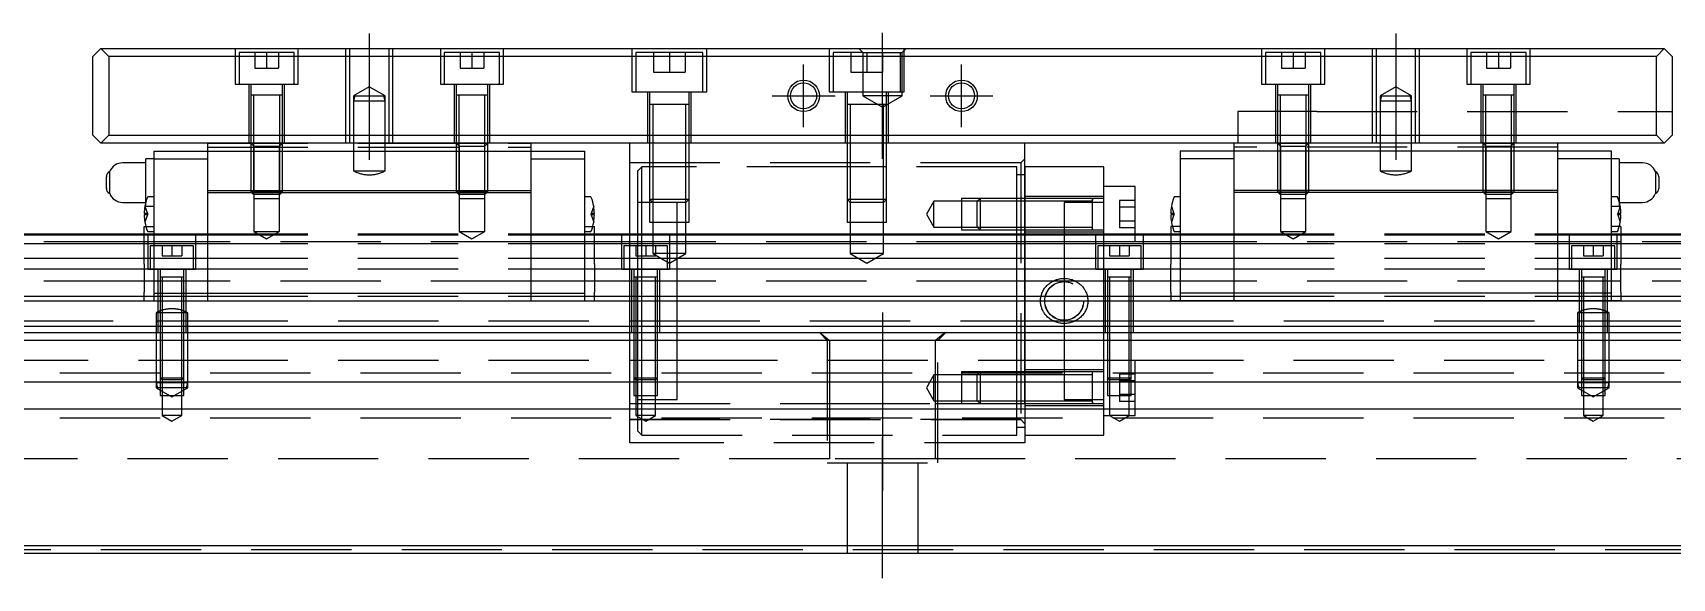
# Model space of a CAD drawing. Extents: x -48 to 827, y -352 to 107.
# Drawn here: x 182.4 to 390, y -314.9 to -245.7 of the extents above; entities that cross this region are included whole.
import ezdxf

# ---------------------------------------------------------------- set-up
doc = ezdxf.new("R2010")
doc.units = 0
doc.linetypes.add('CENTER', pattern=[50.8, 31.75, -6.35, 6.35, -6.35])
doc.linetypes.add('DASHED', pattern=[19.05, 12.7, -6.35])
doc.layers.get('0').update_dxf_attribs({"linetype": 'CONTINUOUS'})
doc.layers.add('CENTER', color=1, linetype='CENTER')

msp = doc.modelspace()

# ---------------------------------------------------------------- linework, layer by layer
at = {"color": 7, "linetype": 'CONTINUOUS'}
for p, q in [((190, -248.72), (191, -247.72)), ((190, -258.72), (190, -248.72)), ((191, -247.72), (389, -247.72)), ((191, -247.72), (192, -248.72)), ((192, -248.72), (192, -258.72)), ((388, -248.72), (192, -248.72)), ((388, -248.72), (389, -247.72)), ((388, -258.72), (388, -248.72)), ((389, -247.72), (390, -248.72)), ((390, -248.72), (390, -258.72)), ((190, -258.72), (191, -259.72)), ((192, -258.72), (191, -259.72)), ((192, -258.72), (388, -258.72)), ((389, -259.72), (388, -258.72)), ((389, -259.72), (390, -258.72)), ((389, -259.72), (191, -259.72)), ((197.7, -260.72), (204.5, -260.72)), ((197.7, -260.72), (197.7, -261.72)), ((204.5, -259.72), (204.5, -260.72)), ((204.5, -260.72), (245.5, -260.72)), ((204.5, -260.72), (204.5, -265.72)), ((245.5, -260.72), (245.5, -259.72)), ((245.5, -260.72), (252.3, -260.72)), ((245.5, -265.72), (245.5, -260.72)), ((252.3, -261.72), (252.3, -260.72)), ((258, -271.22), (258, -259.72)), ((308, -271.22), (308, -259.72)), ((327.7, -260.72), (327.7, -261.72)), ((334.5, -260.72), (327.7, -260.72)), ((334.5, -259.72), (334.5, -260.72)), ((334.5, -260.72), (334.5, -265.72)), ((375.5, -260.72), (334.5, -260.72)), ((375.5, -260.72), (375.5, -259.72)), ((382.3, -260.72), (375.5, -260.72)), ((375.5, -265.72), (375.5, -260.72)), ((382.3, -261.72), (382.3, -260.72)), ((192.12, -266.11), (192.12, -263.33)), ((196.7, -262.22), (193.75, -262.22)), ((197.7, -261.72), (196.7, -261.72)), ((196.7, -267.18), (196.7, -261.72)), ((197.7, -261.72), (204.5, -261.72)), ((197.7, -261.72), (197.7, -278.72)), ((245.5, -261.72), (252.3, -261.72)), ((252.3, -278.72), (252.3, -261.72)), ((318, -262.72), (308, -262.72)), ((318, -271.22), (318, -262.72)), ((327.7, -261.72), (327.7, -278.72)), ((334.5, -261.72), (327.7, -261.72)), ((382.3, -261.72), (375.5, -261.72)), ((383.3, -261.72), (382.3, -261.72)), ((382.3, -278.72), (382.3, -261.72)), ((383.3, -261.72), (383.3, -267.18)), ((386.25, -262.22), (383.3, -262.22)), ((387.88, -263.33), (387.88, -266.11)), ((191.7, -265.47), (191.7, -263.97)), ((204.5, -265.72), (204.5, -265.97)), ((204.5, -265.72), (245.5, -265.72)), ((245.5, -265.97), (245.5, -265.72)), ((322, -265.22), (318, -265.22)), ((322, -271.22), (322, -265.22)), ((334.5, -265.72), (334.5, -265.97)), ((375.5, -265.72), (334.5, -265.72)), ((375.5, -265.97), (375.5, -265.72)), ((388.3, -263.97), (388.3, -265.47)), ((193.75, -267.22), (196.69, -267.22)), ((197.7, -266.52), (196.99, -266.52)), ((204.5, -265.97), (204.5, -278.72)), ((204.5, -265.97), (245.5, -265.97)), ((245.5, -278.72), (245.5, -265.97)), ((253.01, -266.52), (252.3, -266.52)), ((320, -266.99), (320, -267.85)), ((322, -266.99), (320, -266.99)), ((327.7, -266.52), (326.99, -266.52)), ((334.5, -265.97), (334.5, -278.72)), ((375.5, -265.97), (334.5, -265.97)), ((375.5, -278.72), (375.5, -265.97)), ((383.01, -266.52), (382.3, -266.52)), ((383.31, -267.22), (386.25, -267.22)), ((196.5, -268.62), (196.58, -268.62)), ((196.58, -268.82), (196.5, -268.82)), ((196.58, -268.62), (196.58, -268.82)), ((253.42, -268.82), (253.42, -268.62)), ((253.42, -268.62), (253.5, -268.62)), ((253.5, -268.82), (253.42, -268.82)), ((320, -267.85), (320, -269.59)), ((322, -267.85), (320, -267.85)), ((320, -269.59), (320, -270.45)), ((322, -269.59), (320, -269.59)), ((326.5, -268.62), (326.58, -268.62)), ((326.58, -268.82), (326.5, -268.82)), ((326.58, -268.62), (326.58, -268.82)), ((383.42, -268.82), (383.42, -268.62)), ((383.42, -268.62), (383.5, -268.62)), ((383.5, -268.82), (383.42, -268.82)), ((0, -271.22), (196.5, -271.22)), ((0, -271.35), (196.5, -271.35)), ((196.5, -272.69), (196.5, -270.29)), ((196.5, -270.29), (196.71, -270.29)), ((196.99, -270.92), (197.7, -270.92)), ((252.3, -270.92), (253.01, -270.92)), ((253.29, -270.29), (253.5, -270.29)), ((253.5, -272.69), (253.5, -270.29)), ((253.5, -271.22), (326.5, -271.22)), ((253.5, -271.35), (326.5, -271.35)), ((322, -270.45), (320, -270.45)), ((326.5, -270.29), (326.5, -272.69)), ((326.71, -270.29), (326.5, -270.29)), ((326.99, -270.92), (327.7, -270.92)), ((382.3, -270.92), (383.01, -270.92)), ((383.5, -270.29), (383.29, -270.29)), ((383.5, -270.29), (383.5, -272.69)), ((383.5, -271.22), (580, -271.22)), ((383.5, -271.35), (580, -271.35)), ((0, -272.43), (196.5, -272.43)), ((196.5, -274.25), (196.5, -272.69)), ((253.5, -272.43), (326.5, -272.43)), ((253.5, -274.25), (253.5, -272.69)), ((326.5, -272.69), (326.5, -274.25)), ((383.5, -272.43), (580, -272.43)), ((383.5, -272.69), (383.5, -274.25)), ((0, -274.3), (196.5, -274.3)), ((0, -275.65), (196.5, -275.65)), ((196.5, -275.07), (196.5, -274.25)), ((196.5, -275.07), (196.5, -278.59)), ((253.5, -275.07), (253.5, -274.25)), ((253.5, -274.3), (326.5, -274.3)), ((253.5, -275.07), (253.5, -278.59)), ((253.5, -275.65), (326.5, -275.65)), ((326.5, -274.25), (326.5, -275.07)), ((326.5, -278.59), (326.5, -275.07)), ((383.5, -274.25), (383.5, -275.07)), ((383.5, -274.3), (580, -274.3)), ((383.5, -278.59), (383.5, -275.07)), ((383.5, -275.65), (580, -275.65)), ((0, -279.13), (196.5, -279.13)), ((0, -279.72), (196.5, -279.72)), ((196.5, -279.72), (196.5, -278.59)), ((196.5, -279.72), (253.5, -279.72)), ((197.7, -278.72), (197.7, -279.72)), ((197.7, -278.72), (204.5, -278.72)), ((197.7, -279.72), (204.5, -279.72)), ((204.5, -278.72), (204.5, -279.72)), ((204.5, -278.72), (245.5, -278.72)), ((204.5, -279.72), (245.5, -279.72)), ((245.5, -278.72), (252.3, -278.72)), ((245.5, -279.72), (245.5, -278.72)), ((245.5, -279.72), (252.3, -279.72)), ((252.3, -279.72), (252.3, -278.72)), ((253.5, -279.72), (253.5, -278.59)), ((253.5, -279.13), (326.5, -279.13)), ((253.5, -279.72), (580, -279.72)), ((326.5, -278.59), (326.5, -279.72)), ((327.7, -279.72), (326.5, -279.72)), ((327.7, -278.72), (327.7, -279.72)), ((334.5, -278.72), (327.7, -278.72)), ((334.5, -279.72), (327.7, -279.72)), ((334.5, -278.72), (334.5, -279.72)), ((375.5, -278.72), (334.5, -278.72)), ((375.5, -279.72), (334.5, -279.72)), ((382.3, -278.72), (375.5, -278.72)), ((375.5, -279.72), (375.5, -278.72)), ((382.3, -279.72), (375.5, -279.72)), ((382.3, -279.72), (382.3, -278.72)), ((383.5, -279.72), (382.3, -279.72)), ((383.5, -278.59), (383.5, -279.72)), ((383.5, -279.13), (580, -279.13)), ((0, -282.92), (580, -282.92)), ((1, -283.72), (579, -283.72)), ((578, -284.72), (2, -284.72)), ((578, -290.02), (2, -290.02)), ((578, -293.42), (2, -293.42)), ((2, -310.72), (578, -310.72)), ((579, -311.72), (1, -311.72))]:
    msp.add_line(p, q, dxfattribs=at)
at = {"color": 3, "linetype": 'DASHED'}
for p, q in [((208, -247.72), (208, -252.22)), ((208.5, -248.22), (208.5, -252.22)), ((215.5, -248.22), (208.5, -248.22)), ((210.5, -248.22), (210.5, -250.22)), ((212, -248.22), (212, -250.22)), ((213.5, -248.22), (213.5, -250.22)), ((215.5, -252.22), (215.5, -248.22)), ((216, -252.22), (216, -247.72)), ((222, -247.72), (222, -259.72)), ((222.5, -247.72), (222.5, -259.72)), ((227.5, -259.72), (227.5, -247.72)), ((228, -259.72), (228, -247.72)), ((234, -247.72), (234, -252.22)), ((234.5, -248.22), (234.5, -252.22)), ((241.5, -248.22), (234.5, -248.22)), ((236.5, -248.22), (236.5, -250.22)), ((238, -248.22), (238, -250.22)), ((239.5, -248.22), (239.5, -250.22)), ((241.5, -252.22), (241.5, -248.22)), ((242, -252.22), (242, -247.72)), ((258.25, -247.72), (258.25, -253.22)), ((258.75, -248.22), (258.75, -253.22)), ((267.25, -248.22), (258.75, -248.22)), ((261, -248.22), (261, -250.72)), ((263, -248.22), (263, -250.72)), ((265, -248.22), (265, -250.72)), ((267.25, -253.22), (267.25, -248.22)), ((267.75, -253.22), (267.75, -247.72)), ((283.25, -247.72), (283.25, -253.22)), ((283.75, -248.22), (283.75, -253.22)), ((287.5, -248.22), (283.75, -248.22)), ((286, -248.22), (286, -250.72)), ((287, -247.72), (287.5, -248.22)), ((287.5, -248.22), (287.5, -253.72)), ((287.5, -248.22), (292.5, -248.22)), ((288, -248.22), (288, -250.72)), ((290, -248.22), (290, -250.72)), ((292.25, -253.22), (292.25, -248.22)), ((292.5, -248.22), (293, -247.72)), ((292.5, -253.72), (292.5, -248.22)), ((292.75, -253.22), (292.75, -247.72)), ((338, -247.72), (338, -252.22)), ((338.5, -248.22), (338.5, -252.22)), ((345.5, -248.22), (338.5, -248.22)), ((340.5, -248.22), (340.5, -250.22)), ((342, -248.22), (342, -250.22)), ((343.5, -248.22), (343.5, -250.22)), ((345.5, -252.22), (345.5, -248.22)), ((346, -252.22), (346, -247.72)), ((352, -247.72), (352, -259.72)), ((352.5, -247.72), (352.5, -259.72)), ((357.5, -259.72), (357.5, -247.72)), ((358, -259.72), (358, -247.72)), ((364, -247.72), (364, -252.22)), ((364.5, -248.22), (364.5, -252.22)), ((371.5, -248.22), (364.5, -248.22)), ((366.5, -248.22), (366.5, -250.22)), ((368, -248.22), (368, -250.22)), ((369.5, -248.22), (369.5, -250.22)), ((371.5, -252.22), (371.5, -248.22)), ((372, -252.22), (372, -247.72)), ((210.5, -250.22), (212, -250.22)), ((212, -250.22), (213.5, -250.22)), ((236.5, -250.22), (238, -250.22)), ((238, -250.22), (239.5, -250.22)), ((261, -250.72), (263, -250.72)), ((263, -250.72), (265, -250.72)), ((286, -250.72), (288, -250.72)), ((288, -250.72), (290, -250.72)), ((340.5, -250.22), (342, -250.22)), ((342, -250.22), (343.5, -250.22)), ((366.5, -250.22), (368, -250.22)), ((368, -250.22), (369.5, -250.22)), ((208, -252.22), (216, -252.22)), ((209.75, -252.22), (209.75, -259.72)), ((210, -252.22), (210, -253.62)), ((214, -253.62), (214, -252.22)), ((214.25, -259.72), (214.25, -252.22)), ((225, -252.57), (223, -253.72)), ((227, -253.72), (225, -252.57)), ((234, -252.22), (242, -252.22)), ((235.75, -252.22), (235.75, -259.72)), ((236, -252.22), (236, -253.62)), ((240, -253.62), (240, -252.22)), ((240.25, -259.72), (240.25, -252.22)), ((258.25, -253.22), (267.75, -253.22)), ((260.25, -253.22), (260.25, -259.72)), ((260.5, -253.22), (260.5, -254.82)), ((265.5, -254.82), (265.5, -253.22)), ((265.75, -259.72), (265.75, -253.22)), ((283.25, -253.22), (292.75, -253.22)), ((285.25, -253.22), (285.25, -259.72)), ((285.5, -253.22), (285.5, -254.82)), ((290.5, -254.82), (290.5, -253.22)), ((290.75, -259.72), (290.75, -253.22)), ((338, -252.22), (346, -252.22)), ((339.75, -252.22), (339.75, -259.72)), ((340, -252.22), (340, -253.62)), ((344, -253.62), (344, -252.22)), ((344.25, -259.72), (344.25, -252.22)), ((355, -252.57), (353, -253.72)), ((357, -253.72), (355, -252.57)), ((364, -252.22), (372, -252.22)), ((365.75, -252.22), (365.75, -259.72)), ((366, -252.22), (366, -253.62)), ((370, -253.62), (370, -252.22)), ((370.25, -259.72), (370.25, -252.22)), ((214, -253.62), (210, -253.62)), ((214, -253.62), (210, -253.62)), ((214, -253.62), (210, -253.62)), ((214, -253.62), (210, -253.62)), ((214, -253.62), (210, -253.62)), ((210, -253.62), (210, -253.63)), ((210, -253.62), (210, -259.72)), ((210, -253.62), (210, -253.62)), ((210.35, -253.62), (210.35, -259.72)), ((213.65, -259.72), (213.65, -253.62)), ((214, -253.63), (214, -253.62)), ((214, -253.62), (214, -253.62)), ((214, -259.72), (214, -253.62)), ((223, -253.72), (223, -254.35)), ((223.17, -253.72), (223, -254.35)), ((223, -253.72), (227, -253.72)), ((223, -254.35), (223, -259.72)), ((223, -254.35), (227, -254.35)), ((227, -254.35), (226.83, -253.72)), ((227, -254.35), (227, -253.72)), ((227, -259.72), (227, -254.35)), ((240, -253.62), (236, -253.62)), ((240, -253.62), (236, -253.62)), ((240, -253.62), (236, -253.62)), ((240, -253.62), (236, -253.62)), ((236, -253.62), (236, -259.72)), ((236, -253.62), (236, -253.62)), ((236, -253.62), (236, -253.63)), ((236.35, -253.62), (236.35, -259.72)), ((239.65, -259.72), (239.65, -253.62)), ((240, -253.62), (240, -253.62)), ((240, -259.72), (240, -253.62)), ((240, -253.63), (240, -253.62)), ((265.5, -254.82), (260.5, -254.82)), ((265.5, -254.82), (260.5, -254.82)), ((265.5, -254.82), (260.5, -254.82)), ((265.5, -254.82), (260.5, -254.82)), ((265.5, -254.82), (260.5, -254.82)), ((260.5, -254.82), (260.5, -259.72)), ((260.5, -254.82), (260.5, -254.82)), ((260.5, -254.82), (260.5, -254.83)), ((260.9, -254.82), (260.9, -259.72)), ((260.9, -254.82), (260.9, -259.72)), ((265.1, -259.72), (265.1, -254.82)), ((265.1, -259.72), (265.1, -254.82)), ((265.5, -254.82), (265.5, -254.82)), ((265.5, -259.72), (265.5, -254.82)), ((265.5, -254.83), (265.5, -254.82)), ((290.5, -254.82), (285.5, -254.82)), ((290.5, -254.82), (285.5, -254.82)), ((285.5, -254.82), (285.5, -254.83)), ((285.5, -254.82), (285.5, -259.72)), ((285.5, -254.82), (285.5, -254.82)), ((285.9, -254.82), (285.9, -259.72)), ((287.5, -253.72), (290, -255.16)), ((292.5, -253.72), (287.5, -253.72)), ((290, -255.16), (292.5, -253.72)), ((290.1, -259.72), (290.1, -254.82)), ((290.5, -254.83), (290.5, -254.82)), ((290.5, -254.82), (290.5, -254.82)), ((290.5, -259.72), (290.5, -254.82)), ((344, -253.62), (340, -253.62)), ((344, -253.62), (340, -253.62)), ((340, -253.62), (340, -253.63)), ((340, -253.62), (340, -259.72)), ((340, -253.62), (340, -253.62)), ((340.35, -253.62), (340.35, -259.72)), ((343.65, -259.72), (343.65, -253.62)), ((344, -253.63), (344, -253.62)), ((344, -253.62), (344, -253.62)), ((344, -259.72), (344, -253.62)), ((353, -253.72), (353, -254.35)), ((353.17, -253.72), (353, -254.35)), ((353, -253.72), (357, -253.72)), ((353, -254.35), (353, -259.72)), ((353, -254.35), (357, -254.35)), ((357, -254.35), (356.83, -253.72)), ((357, -254.35), (357, -253.72)), ((357, -259.72), (357, -254.35)), ((370, -253.62), (366, -253.62)), ((370, -253.62), (366, -253.62)), ((370, -253.62), (366, -253.62)), ((370, -253.62), (366, -253.62)), ((366, -253.62), (366, -259.72)), ((366, -253.62), (366, -253.62)), ((366, -253.62), (366, -253.63)), ((366.35, -253.62), (366.35, -259.72)), ((366.35, -253.62), (366.35, -259.72)), ((369.65, -259.72), (369.65, -253.62)), ((369.65, -259.72), (369.65, -253.62)), ((370, -253.62), (370, -253.62)), ((370, -259.72), (370, -253.62)), ((370, -253.63), (370, -253.62)), ((335, -255.72), (335, -259.72)), ((345, -255.72), (335, -255.72)), ((345, -255.72), (390, -255.72)), ((204.5, -259.72), (245.5, -259.72)), ((204.5, -260.22), (245.5, -260.22)), ((210, -259.72), (210, -265.87)), ((210, -259.72), (210.38, -260.1)), ((210, -259.72), (214, -259.72)), ((210.35, -259.72), (210.35, -266.22)), ((210.38, -260.1), (210.38, -266.72)), ((210.38, -260.1), (213.62, -260.1)), ((213.62, -260.1), (214, -259.72)), ((213.62, -266.72), (213.62, -260.1)), ((213.65, -266.22), (213.65, -259.72)), ((214, -265.87), (214, -259.72)), ((223, -259.72), (223, -263.22)), ((227, -263.22), (227, -259.72)), ((236, -259.72), (236, -265.87)), ((236, -259.72), (236.38, -260.1)), ((236, -259.72), (240, -259.72)), ((236.35, -259.72), (236.35, -266.22)), ((236.38, -260.1), (236.38, -266.72)), ((236.38, -260.1), (239.62, -260.1)), ((239.62, -260.1), (240, -259.72)), ((239.62, -266.72), (239.62, -260.1)), ((239.65, -266.22), (239.65, -259.72)), ((240, -265.87), (240, -259.72)), ((260.5, -259.72), (260.5, -266.82)), ((260.5, -259.72), (260.5, -266.82)), ((260.9, -259.72), (260.9, -267.22)), ((260.9, -259.72), (260.9, -267.22)), ((265.1, -267.22), (265.1, -259.72)), ((265.1, -267.22), (265.1, -259.72)), ((265.5, -266.82), (265.5, -259.72)), ((265.5, -266.82), (265.5, -259.72)), ((285.5, -259.72), (285.5, -266.82)), ((285.5, -259.72), (285.5, -266.82)), ((285.9, -259.72), (285.9, -267.22)), ((290.1, -267.22), (290.1, -259.72)), ((290.5, -266.82), (290.5, -259.72)), ((290.5, -266.82), (290.5, -259.72)), ((375.5, -259.72), (334.5, -259.72)), ((375.5, -260.22), (334.5, -260.22)), ((340, -259.72), (340, -265.87)), ((340, -259.72), (340.38, -260.1)), ((340, -259.72), (344, -259.72)), ((340.35, -259.72), (340.35, -266.22)), ((340.38, -260.1), (340.38, -266.72)), ((340.38, -260.1), (343.62, -260.1)), ((343.62, -260.1), (344, -259.72)), ((343.62, -266.72), (343.62, -260.1)), ((343.65, -266.22), (343.65, -259.72)), ((344, -265.87), (344, -259.72)), ((353, -259.72), (353, -263.22)), ((357, -263.22), (357, -259.72)), ((366, -259.72), (366, -265.87)), ((366, -259.72), (366.38, -260.1)), ((366, -259.72), (370, -259.72)), ((366.35, -259.72), (366.35, -266.22)), ((366.35, -259.72), (366.35, -266.22)), ((366.38, -260.1), (366.38, -266.72)), ((366.38, -260.1), (369.62, -260.1)), ((369.62, -260.1), (370, -259.72)), ((369.62, -266.72), (369.62, -260.1)), ((369.65, -266.22), (369.65, -259.72)), ((369.65, -266.22), (369.65, -259.72)), ((370, -265.87), (370, -259.72)), ((223, -263.22), (227, -263.22)), ((307.5, -262.22), (258, -262.22)), ((259.5, -262.72), (259, -263.22)), ((259, -271.22), (259, -263.22)), ((260.5, -262.72), (259.5, -262.72)), ((259.5, -271.22), (259.5, -262.72)), ((260.9, -262.72), (260.5, -262.72)), ((265.1, -262.72), (260.9, -262.72)), ((265.5, -262.72), (265.1, -262.72)), ((285.5, -262.72), (265.5, -262.72)), ((285.9, -262.72), (285.5, -262.72)), ((290.1, -262.72), (285.9, -262.72)), ((290.5, -262.72), (290.1, -262.72)), ((307, -262.72), (290.5, -262.72)), ((307, -265.97), (307, -262.72)), ((308, -261.72), (307.5, -262.22)), ((307.5, -262.22), (307.5, -294.73)), ((308, -262.72), (308, -271.22)), ((353, -263.22), (357, -263.22)), ((224.94, -263.72), (225.06, -263.72)), ((308, -263.72), (307, -263.72)), ((354.94, -263.72), (355.06, -263.72)), ((196.58, -267.72), (196.9, -268.62)), ((196.69, -267.22), (196.7, -267.22)), ((196.7, -267.72), (196.7, -267.18)), ((196.7, -267.72), (197.7, -267.72)), ((210, -265.87), (210.35, -266.22)), ((210, -265.87), (214, -265.87)), ((213.65, -266.22), (210.35, -266.22)), ((210.38, -266.72), (210.38, -270.92)), ((210.38, -266.72), (213.62, -266.72)), ((213.62, -270.92), (213.62, -266.72)), ((213.65, -266.22), (214, -265.87)), ((236, -265.87), (236.35, -266.22)), ((236, -265.87), (240, -265.87)), ((239.65, -266.22), (236.35, -266.22)), ((236.38, -266.72), (236.38, -270.92)), ((236.38, -266.72), (239.62, -266.72)), ((239.62, -270.92), (239.62, -266.72)), ((239.65, -266.22), (240, -265.87)), ((253.42, -267.72), (253.1, -268.62)), ((260.9, -267.22), (259, -267.22)), ((260.5, -266.82), (260.5, -269.72)), ((260.5, -266.82), (260.9, -267.22)), ((260.5, -266.82), (265.5, -266.82)), ((260.9, -267.22), (260.9, -269.72)), ((265.1, -267.22), (260.9, -267.22)), ((264, -279.72), (264, -267.22)), ((265.1, -267.22), (265.5, -266.82)), ((265.1, -269.72), (265.1, -267.22)), ((265.5, -269.72), (265.5, -266.82)), ((285.5, -266.82), (285.5, -269.72)), ((285.5, -266.82), (285.9, -267.22)), ((285.5, -266.82), (290.5, -266.82)), ((285.9, -267.22), (285.9, -269.72)), ((290.1, -267.22), (285.9, -267.22)), ((290.1, -267.22), (290.5, -266.82)), ((290.1, -269.72), (290.1, -267.22)), ((290.5, -269.72), (290.5, -266.82)), ((296.5, -267.07), (295.55, -268.72)), ((296.5, -270.37), (296.5, -267.07)), ((300, -267.07), (296.5, -267.07)), ((300, -266.72), (300, -270.72)), ((302.35, -266.72), (300, -266.72)), ((302, -267.07), (300, -267.07)), ((302.35, -266.72), (302, -267.07)), ((302, -270.37), (302, -267.07)), ((308, -267.07), (302, -267.07)), ((302.35, -266.72), (302.35, -270.72)), ((308, -266.72), (302.35, -266.72)), ((308, -266.72), (302.35, -266.72)), ((307, -266.37), (307, -265.97)), ((307, -270.57), (307, -266.37)), ((318, -266.47), (308, -266.47)), ((316.6, -266.72), (308, -266.72)), ((316.6, -267.07), (308, -267.07)), ((318, -267.22), (313, -267.22)), ((313, -267.22), (313, -277.26)), ((316.6, -266.72), (316.59, -266.72)), ((316.6, -268.58), (316.6, -266.72)), ((316.6, -268.72), (316.6, -266.72)), ((316.6, -270.72), (316.6, -266.72)), ((316.6, -266.72), (316.6, -266.94)), ((316.6, -266.94), (316.6, -266.72)), ((318, -266.72), (316.6, -266.72)), ((316.6, -266.72), (316.6, -266.72)), ((316.6, -268.52), (316.6, -266.94)), ((326.58, -267.72), (326.9, -268.62)), ((340, -265.87), (340.35, -266.22)), ((340, -265.87), (344, -265.87)), ((343.65, -266.22), (340.35, -266.22)), ((340.38, -266.72), (340.38, -270.92)), ((340.38, -266.72), (343.62, -266.72)), ((343.62, -270.92), (343.62, -266.72)), ((343.65, -266.22), (344, -265.87)), ((366, -265.87), (366.35, -266.22)), ((366, -265.87), (370, -265.87)), ((369.65, -266.22), (366.35, -266.22)), ((366.38, -266.72), (366.38, -270.92)), ((366.38, -266.72), (369.62, -266.72)), ((369.62, -270.92), (369.62, -266.72)), ((369.65, -266.22), (370, -265.87)), ((382.3, -267.72), (383.3, -267.72)), ((383.42, -267.72), (383.1, -268.62)), ((383.3, -267.18), (383.3, -267.72)), ((383.3, -267.22), (383.31, -267.22)), ((196.9, -268.62), (196.58, -268.62)), ((196.9, -268.82), (196.58, -269.72)), ((196.9, -268.82), (196.58, -268.82)), ((196.9, -268.62), (196.94, -268.72)), ((196.9, -268.82), (196.94, -268.72)), ((253.1, -268.62), (253.06, -268.72)), ((253.1, -268.82), (253.06, -268.72)), ((253.42, -268.62), (253.1, -268.62)), ((253.1, -268.82), (253.42, -269.72)), ((253.42, -268.82), (253.1, -268.82)), ((260.5, -269.72), (265.5, -269.72)), ((260.9, -269.72), (260.9, -273.72)), ((265.1, -273.72), (265.1, -269.72)), ((285.5, -269.72), (290.5, -269.72)), ((285.9, -269.72), (285.9, -273.72)), ((290.1, -273.72), (290.1, -269.72)), ((295.55, -268.72), (296.5, -270.37)), ((326.9, -268.62), (326.58, -268.62)), ((326.9, -268.82), (326.58, -269.72)), ((326.9, -268.82), (326.58, -268.82)), ((326.9, -268.62), (326.94, -268.72)), ((326.9, -268.82), (326.94, -268.72)), ((383.1, -268.62), (383.06, -268.72)), ((383.1, -268.82), (383.06, -268.72)), ((383.42, -268.62), (383.1, -268.62)), ((383.1, -268.82), (383.42, -269.72)), ((383.42, -268.82), (383.1, -268.82)), ((196.5, -271.22), (197.7, -271.22)), ((196.5, -271.35), (197.7, -271.35)), ((196.71, -270.29), (197.7, -270.29)), ((197, -275.72), (197, -271.22)), ((197.7, -271.22), (204.5, -271.22)), ((197.7, -271.35), (204.5, -271.35)), ((203, -271.22), (203, -275.72)), ((204.5, -271.22), (245.5, -271.22)), ((204.5, -271.35), (245.5, -271.35)), ((210.38, -270.92), (212, -271.86)), ((210.38, -270.92), (213.62, -270.92)), ((212, -271.86), (213.62, -270.92)), ((236.38, -270.92), (238, -271.86)), ((236.38, -270.92), (239.62, -270.92)), ((238, -271.86), (239.62, -270.92)), ((245.5, -271.22), (252.3, -271.22)), ((245.5, -271.35), (252.3, -271.35)), ((252.3, -270.29), (253.29, -270.29)), ((252.3, -271.22), (253.5, -271.22)), ((252.3, -271.35), (253.5, -271.35)), ((257, -275.72), (257, -271.22)), ((258, -272.72), (258, -271.22)), ((259, -272.72), (259, -271.22)), ((259.5, -272.72), (259.5, -271.22)), ((263, -271.22), (263, -275.72)), ((296.5, -270.37), (300, -270.37)), ((300, -270.37), (302, -270.37)), ((300, -270.72), (302.35, -270.72)), ((302, -270.37), (308, -270.37)), ((302, -270.37), (302.35, -270.72)), ((302.35, -270.72), (308, -270.72)), ((302.35, -270.72), (308, -270.72)), ((307, -270.97), (307, -270.57)), ((307, -271.22), (307, -270.97)), ((307, -283.72), (307, -271.22)), ((308, -270.37), (316.6, -270.37)), ((308, -270.72), (316.6, -270.72)), ((308, -270.97), (318, -270.97)), ((308, -274.4), (308, -271.22)), ((308, -271.22), (308, -274.4)), ((316.6, -270.72), (318, -270.72)), ((317, -275.72), (317, -271.22)), ((318, -272.72), (318, -271.22)), ((322, -272.22), (322, -271.22)), ((323, -271.22), (323, -275.72)), ((326.5, -271.22), (327.7, -271.22)), ((326.5, -271.35), (327.7, -271.35)), ((327.7, -270.29), (326.71, -270.29)), ((327.7, -271.22), (334.5, -271.22)), ((327.7, -271.35), (334.5, -271.35)), ((334.5, -271.22), (375.5, -271.22)), ((334.5, -271.35), (375.5, -271.35)), ((340.38, -270.92), (342, -271.86)), ((340.38, -270.92), (343.62, -270.92)), ((342, -271.86), (343.62, -270.92)), ((366.38, -270.92), (368, -271.86)), ((366.38, -270.92), (369.62, -270.92)), ((368, -271.86), (369.62, -270.92)), ((375.5, -271.22), (382.3, -271.22)), ((375.5, -271.35), (382.3, -271.35)), ((377, -275.72), (377, -271.22)), ((383.29, -270.29), (382.3, -270.29)), ((382.3, -271.22), (383.5, -271.22)), ((382.3, -271.35), (383.5, -271.35)), ((383, -271.22), (383, -275.72)), ((196.5, -272.22), (143, -272.22)), ((197, -272.22), (196.5, -272.22)), ((196.5, -272.43), (197.7, -272.43)), ((197.7, -272.22), (197, -272.22)), ((197.25, -272.72), (197.25, -275.72)), ((197.7, -272.72), (197.25, -272.72)), ((203, -272.22), (197.7, -272.22)), ((197.7, -272.43), (204.5, -272.43)), ((202.75, -272.72), (197.7, -272.72)), ((198.75, -272.72), (198.75, -274.02)), ((198.75, -274.02), (200, -274.02)), ((200, -272.72), (200, -274.02)), ((200, -274.02), (201.25, -274.02)), ((201.25, -272.72), (201.25, -274.02)), ((202.75, -275.72), (202.75, -272.72)), ((204.5, -272.22), (203, -272.22)), ((245.5, -272.22), (204.5, -272.22)), ((204.5, -272.43), (245.5, -272.43)), ((252.3, -272.22), (245.5, -272.22)), ((245.5, -272.43), (252.3, -272.43)), ((253.5, -272.22), (252.3, -272.22)), ((252.3, -272.43), (253.5, -272.43)), ((257, -272.22), (253.5, -272.22)), ((258, -272.22), (257, -272.22)), ((257.25, -272.72), (257.25, -275.72)), ((262.75, -272.72), (257.25, -272.72)), ((259, -272.22), (258, -272.22)), ((258, -275.72), (258, -272.72)), ((258.75, -272.72), (258.75, -274.02)), ((258.75, -274.02), (260, -274.02)), ((264, -272.22), (259, -272.22)), ((259, -275.72), (259, -272.72)), ((259.5, -275.72), (259.5, -272.72)), ((260, -272.72), (260, -274.02)), ((260, -274.02), (261.25, -274.02)), ((260.9, -273.72), (263, -274.93)), ((265.1, -273.72), (260.9, -273.72)), ((261.25, -272.72), (261.25, -274.02)), ((262.75, -275.72), (262.75, -272.72)), ((263, -274.93), (265.1, -273.72)), ((307, -272.22), (264, -272.22)), ((285.9, -273.72), (288, -274.93)), ((290.1, -273.72), (285.9, -273.72)), ((288, -274.93), (290.1, -273.72)), ((308, -272.22), (307, -272.22)), ((313, -272.22), (308, -272.22)), ((317, -272.22), (313, -272.22)), ((318, -272.22), (317, -272.22)), ((317.25, -272.72), (317.25, -275.72)), ((322.75, -272.72), (317.25, -272.72)), ((323, -272.22), (318, -272.22)), ((318, -275.72), (318, -272.72)), ((318.75, -272.72), (318.75, -274.02)), ((318.75, -274.02), (320, -274.02)), ((320, -272.72), (320, -274.02)), ((320, -274.02), (321.25, -274.02)), ((321.25, -272.72), (321.25, -274.02)), ((322.75, -275.72), (322.75, -272.72)), ((326.5, -272.22), (323, -272.22)), ((327.7, -272.22), (326.5, -272.22)), ((326.5, -272.43), (327.7, -272.43)), ((334.5, -272.22), (327.7, -272.22)), ((327.7, -272.43), (334.5, -272.43)), ((375.5, -272.22), (334.5, -272.22)), ((334.5, -272.43), (375.5, -272.43)), ((377, -272.22), (375.5, -272.22)), ((375.5, -272.43), (382.3, -272.43)), ((382.3, -272.22), (377, -272.22)), ((377.25, -272.72), (377.25, -275.72)), ((382.3, -272.72), (377.25, -272.72)), ((378.75, -272.72), (378.75, -274.02)), ((378.75, -274.02), (380, -274.02)), ((380, -272.72), (380, -274.02)), ((380, -274.02), (381.25, -274.02)), ((381.25, -272.72), (381.25, -274.02)), ((383, -272.22), (382.3, -272.22)), ((382.3, -272.43), (383.5, -272.43)), ((382.75, -272.72), (382.3, -272.72)), ((382.75, -275.72), (382.75, -272.72)), ((383.5, -272.22), (383, -272.22)), ((437, -272.22), (383.5, -272.22)), ((196.5, -274.3), (197.7, -274.3)), ((196.5, -275.65), (197.7, -275.65)), ((203, -275.72), (197, -275.72)), ((197.7, -274.3), (204.5, -274.3)), ((197.7, -275.65), (204.5, -275.65)), ((198.25, -279.72), (198.25, -275.72)), ((198.5, -275.72), (198.5, -276.72)), ((201.5, -276.72), (201.5, -275.72)), ((201.75, -275.72), (201.75, -279.72)), ((204.5, -274.3), (245.5, -274.3)), ((204.5, -275.65), (245.5, -275.65)), ((245.5, -274.3), (252.3, -274.3)), ((245.5, -275.65), (252.3, -275.65)), ((252.3, -274.3), (253.5, -274.3)), ((252.3, -275.65), (253.5, -275.65)), ((263, -275.72), (257, -275.72)), ((258, -283.72), (258, -275.72)), ((258.25, -283.72), (258.25, -275.72)), ((258.5, -275.72), (258.5, -276.72)), ((259, -276.72), (259, -275.72)), ((259.5, -276.72), (259.5, -275.72)), ((261.5, -276.72), (261.5, -275.72)), ((261.75, -275.72), (261.75, -283.72)), ((308, -283.72), (308, -274.4)), ((308, -274.4), (308, -283.72)), ((323, -275.72), (317, -275.72)), ((318, -283.72), (318, -275.72)), ((318.25, -283.72), (318.25, -275.72)), ((318.5, -275.72), (318.5, -276.72)), ((321.5, -276.72), (321.5, -275.72)), ((321.75, -275.72), (321.75, -283.72)), ((326.5, -274.3), (327.7, -274.3)), ((326.5, -275.65), (327.7, -275.65)), ((327.7, -274.3), (334.5, -274.3)), ((327.7, -275.65), (334.5, -275.65)), ((334.5, -274.3), (375.5, -274.3)), ((334.5, -275.65), (375.5, -275.65)), ((375.5, -274.3), (382.3, -274.3)), ((375.5, -275.65), (382.3, -275.65)), ((383, -275.72), (377, -275.72)), ((378.25, -279.72), (378.25, -275.72)), ((378.5, -275.72), (378.5, -276.72)), ((381.5, -276.72), (381.5, -275.72)), ((381.75, -275.72), (381.75, -279.72)), ((382.3, -274.3), (383.5, -274.3)), ((382.3, -275.65), (383.5, -275.65)), ((196.5, -277.22), (141.75, -277.22)), ((197.7, -277.22), (196.5, -277.22)), ((198.25, -277.22), (197.7, -277.22)), ((198.5, -277.22), (198.25, -277.22)), ((198.5, -276.71), (198.5, -276.72)), ((200, -276.72), (198.5, -276.72)), ((201.5, -276.72), (198.5, -276.72)), ((198.5, -276.72), (198.5, -279.72)), ((198.5, -276.72), (198.5, -276.72)), ((201.5, -276.72), (198.5, -276.72)), ((198.75, -277.22), (198.5, -277.22)), ((198.75, -276.72), (198.75, -279.72)), ((201.25, -277.22), (198.75, -277.22)), ((201.5, -276.72), (200, -276.72)), ((201.25, -279.72), (201.25, -276.72)), ((201.5, -277.22), (201.25, -277.22)), ((201.5, -276.72), (201.5, -276.71)), ((201.5, -279.72), (201.5, -276.72)), ((201.5, -276.72), (201.5, -276.72)), ((201.75, -277.22), (201.5, -277.22)), ((204.5, -277.22), (201.75, -277.22)), ((245.5, -277.22), (204.5, -277.22)), ((252.3, -277.22), (245.5, -277.22)), ((253.5, -277.22), (252.3, -277.22)), ((258, -277.22), (253.5, -277.22)), ((258.25, -277.22), (258, -277.22)), ((258.5, -277.22), (258.25, -277.22)), ((258.5, -276.71), (258.5, -276.72)), ((261.5, -276.72), (258.5, -276.72)), ((258.5, -276.72), (258.5, -276.72)), ((258.5, -276.72), (258.5, -283.72)), ((260, -276.72), (258.5, -276.72)), ((258.75, -277.22), (258.5, -277.22)), ((258.75, -276.72), (258.75, -283.72)), ((259, -277.22), (258.75, -277.22)), ((259, -279.72), (259, -276.72)), ((261.25, -277.22), (259, -277.22)), ((259.5, -279.72), (259.5, -276.72)), ((261.5, -276.72), (260, -276.72)), ((261.25, -283.72), (261.25, -276.72)), ((261.5, -277.22), (261.25, -277.22)), ((261.5, -276.72), (261.5, -276.71)), ((261.5, -276.72), (261.5, -276.72)), ((261.5, -283.72), (261.5, -276.72)), ((261.75, -277.22), (261.5, -277.22)), ((307, -277.22), (261.75, -277.22)), ((308, -277.22), (307, -277.22)), ((318, -277.22), (308, -277.22)), ((310.44, -278.23), (310.52, -278.11)), ((310.52, -278.11), (310.61, -278)), ((310.61, -278), (310.7, -277.89)), ((310.7, -277.89), (310.8, -277.78)), ((310.8, -277.78), (310.9, -277.68)), ((310.9, -277.68), (311.01, -277.58)), ((311.01, -277.58), (311.12, -277.49)), ((311.12, -277.49), (311.24, -277.41)), ((311.24, -277.41), (311.36, -277.33)), ((311.36, -277.33), (311.48, -277.26)), ((311.48, -277.26), (311.61, -277.19)), ((311.61, -277.19), (311.74, -277.13)), ((311.74, -277.13), (311.87, -277.07)), ((311.87, -277.07), (312.01, -277.02)), ((312.01, -277.02), (312.15, -276.98)), ((312.15, -276.98), (312.29, -276.95)), ((312.29, -276.95), (312.43, -276.92)), ((312.43, -276.92), (312.57, -276.89)), ((312.57, -276.89), (312.71, -276.88)), ((312.71, -276.88), (312.85, -276.87)), ((312.85, -276.87), (313, -276.86)), ((313, -276.86), (313.15, -276.87)), ((313, -277.26), (313, -282.17)), ((313.15, -276.87), (313.29, -276.88)), ((313.29, -276.88), (313.43, -276.89)), ((313.43, -276.89), (313.57, -276.92)), ((313.57, -276.92), (313.71, -276.95)), ((313.71, -276.95), (313.85, -276.98)), ((313.85, -276.98), (313.99, -277.02)), ((313.99, -277.02), (314.13, -277.07)), ((314.13, -277.07), (314.26, -277.13)), ((314.26, -277.13), (314.39, -277.19)), ((314.39, -277.19), (314.52, -277.26)), ((314.52, -277.26), (314.64, -277.33)), ((314.64, -277.33), (314.76, -277.41)), ((314.76, -277.41), (314.88, -277.49)), ((314.88, -277.49), (314.99, -277.58)), ((314.99, -277.58), (315.1, -277.68)), ((315.1, -277.68), (315.2, -277.78)), ((315.2, -277.78), (315.3, -277.89)), ((315.3, -277.89), (315.39, -278)), ((315.39, -278), (315.48, -278.11)), ((315.48, -278.11), (315.54, -278.21)), ((318.25, -277.22), (318, -277.22)), ((318.5, -277.22), (318.25, -277.22)), ((318.5, -276.71), (318.5, -276.72)), ((320, -276.72), (318.5, -276.72)), ((318.5, -276.72), (318.5, -276.72)), ((318.5, -276.72), (318.5, -283.72)), ((321.5, -276.72), (318.5, -276.72)), ((318.75, -277.22), (318.5, -277.22)), ((318.75, -276.72), (318.75, -283.72)), ((321.25, -277.22), (318.75, -277.22)), ((321.5, -276.72), (320, -276.72)), ((321.25, -283.72), (321.25, -276.72)), ((321.5, -277.22), (321.25, -277.22)), ((321.5, -276.72), (321.5, -276.71)), ((321.5, -276.72), (321.5, -276.72)), ((321.5, -283.72), (321.5, -276.72)), ((321.75, -277.22), (321.5, -277.22)), ((326.5, -277.22), (321.75, -277.22)), ((327.7, -277.22), (326.5, -277.22)), ((334.5, -277.22), (327.7, -277.22)), ((375.5, -277.22), (334.5, -277.22)), ((378.25, -277.22), (375.5, -277.22)), ((378.5, -277.22), (378.25, -277.22)), ((378.5, -276.71), (378.5, -276.72)), ((378.5, -276.72), (378.5, -276.72)), ((378.5, -276.72), (378.5, -279.72)), ((380, -276.72), (378.5, -276.72)), ((378.75, -277.22), (378.5, -277.22)), ((378.75, -276.72), (378.75, -279.72)), ((381.25, -277.22), (378.75, -277.22)), ((381.5, -276.72), (380, -276.72)), ((381.25, -279.72), (381.25, -276.72)), ((381.5, -277.22), (381.25, -277.22)), ((381.5, -276.72), (381.5, -276.71)), ((381.5, -276.72), (381.5, -276.72)), ((381.5, -279.72), (381.5, -276.72)), ((381.75, -277.22), (381.5, -277.22)), ((382.3, -277.22), (381.75, -277.22)), ((383.5, -277.22), (382.3, -277.22)), ((438.25, -277.22), (383.5, -277.22)), ((0, -279.72), (196.5, -279.72)), ((196.5, -279.13), (197.7, -279.13)), ((196.5, -279.72), (197.7, -279.72)), ((197.7, -279.13), (204.5, -279.13)), ((198.25, -283.72), (198.25, -279.72)), ((198.5, -279.72), (198.5, -283.72)), ((198.75, -279.72), (198.75, -283.72)), ((201.25, -283.72), (201.25, -279.72)), ((201.5, -283.72), (201.5, -279.72)), ((201.75, -279.72), (201.75, -283.72)), ((204.5, -279.13), (245.5, -279.13)), ((245.5, -279.13), (252.3, -279.13)), ((252.3, -279.13), (253.5, -279.13)), ((252.3, -279.72), (253.5, -279.72)), ((253.5, -279.72), (326.5, -279.72)), ((259, -283.72), (259, -279.72)), ((259.5, -283.72), (259.5, -279.72)), ((264, -292.22), (264, -279.72)), ((310, -279.61), (310.01, -279.5)), ((310, -279.72), (310, -279.61)), ((310, -279.86), (310, -279.72)), ((310.01, -280), (310, -279.86)), ((310.01, -279.5), (310.02, -279.39)), ((310.03, -280.13), (310.01, -280)), ((310.02, -279.39), (310.04, -279.28)), ((310.06, -280.27), (310.03, -280.13)), ((310.04, -279.28), (310.06, -279.17)), ((310.06, -279.17), (310.08, -279.05)), ((310.08, -280.39), (310.06, -280.27)), ((310.08, -279.05), (310.11, -278.94)), ((310.11, -278.94), (310.15, -278.83)), ((310.15, -278.83), (310.19, -278.72)), ((310.19, -278.72), (310.24, -278.61)), ((310.24, -278.61), (310.3, -278.48)), ((310.3, -278.48), (310.37, -278.35)), ((310.37, -278.35), (310.44, -278.23)), ((315.54, -278.21), (315.6, -278.3)), ((315.6, -278.3), (315.66, -278.4)), ((315.66, -278.4), (315.71, -278.5)), ((315.71, -278.5), (315.76, -278.61)), ((315.76, -278.61), (315.81, -278.72)), ((315.81, -278.72), (315.85, -278.83)), ((315.85, -278.83), (315.89, -278.94)), ((315.89, -278.94), (315.92, -279.05)), ((315.92, -279.05), (315.94, -279.17)), ((315.94, -280.27), (315.92, -280.39)), ((315.94, -279.17), (315.97, -279.31)), ((315.96, -280.16), (315.94, -280.27)), ((315.98, -280.05), (315.96, -280.16)), ((315.97, -279.31), (315.99, -279.44)), ((315.99, -279.94), (315.98, -280.05)), ((315.99, -279.44), (316, -279.58)), ((316, -279.83), (315.99, -279.94)), ((316, -279.58), (316, -279.72)), ((316, -279.72), (316, -279.83)), ((326.5, -279.13), (327.7, -279.13)), ((327.7, -279.13), (334.5, -279.13)), ((334.5, -279.13), (375.5, -279.13)), ((375.5, -279.13), (382.3, -279.13)), ((378.25, -283.72), (378.25, -279.72)), ((378.5, -279.72), (378.5, -283.72)), ((378.75, -279.72), (378.75, -283.72)), ((381.25, -283.72), (381.25, -279.72)), ((381.5, -283.72), (381.5, -279.72)), ((381.75, -279.72), (381.75, -283.72)), ((382.3, -279.13), (383.5, -279.13)), ((383.5, -279.72), (580, -279.72)), ((141.75, -282.22), (198, -282.22)), ((198, -281.22), (198, -283.72)), ((198.25, -281.22), (198, -281.22)), ((198, -282.22), (198.25, -282.22)), ((198.5, -281.22), (198.25, -281.22)), ((198.25, -282.22), (198.5, -282.22)), ((198.75, -281.22), (198.5, -281.22)), ((198.5, -282.22), (198.75, -282.22)), ((201.25, -281.22), (198.75, -281.22)), ((198.75, -282.22), (201.25, -282.22)), ((200.06, -280.72), (199.94, -280.72)), ((201.5, -281.22), (201.25, -281.22)), ((201.25, -282.22), (201.5, -282.22)), ((201.75, -281.22), (201.5, -281.22)), ((201.5, -282.22), (201.75, -282.22)), ((202, -281.22), (201.75, -281.22)), ((201.75, -282.22), (202, -282.22)), ((202, -283.72), (202, -281.22)), ((202, -282.22), (258, -282.22)), ((258, -282.22), (258.25, -282.22)), ((258.25, -282.22), (258.5, -282.22)), ((258.5, -282.22), (258.75, -282.22)), ((258.75, -282.22), (259, -282.22)), ((259, -282.22), (261.25, -282.22)), ((261.25, -282.22), (261.5, -282.22)), ((261.5, -282.22), (261.75, -282.22)), ((261.75, -282.22), (307, -282.22)), ((307, -282.22), (308, -282.22)), ((308, -282.22), (318, -282.22)), ((310.11, -280.5), (310.08, -280.39)), ((310.15, -280.61), (310.11, -280.5)), ((310.19, -280.72), (310.15, -280.61)), ((310.24, -280.83), (310.19, -280.72)), ((310.29, -280.94), (310.24, -280.83)), ((310.34, -281.04), (310.29, -280.94)), ((310.4, -281.14), (310.34, -281.04)), ((310.46, -281.23), (310.4, -281.14)), ((310.52, -281.33), (310.46, -281.23)), ((310.61, -281.44), (310.52, -281.33)), ((310.7, -281.55), (310.61, -281.44)), ((310.8, -281.66), (310.7, -281.55)), ((310.9, -281.76), (310.8, -281.66)), ((311.01, -281.86), (310.9, -281.76)), ((311.12, -281.95), (311.01, -281.86)), ((311.24, -282.03), (311.12, -281.95)), ((311.36, -282.11), (311.24, -282.03)), ((311.48, -282.18), (311.36, -282.11)), ((311.61, -282.25), (311.48, -282.18)), ((311.74, -282.31), (311.61, -282.25)), ((311.87, -282.37), (311.74, -282.31)), ((313, -282.18), (313, -292.22)), ((314.26, -282.31), (314.13, -282.37)), ((314.39, -282.25), (314.26, -282.31)), ((314.52, -282.18), (314.39, -282.25)), ((314.64, -282.11), (314.52, -282.18)), ((314.76, -282.03), (314.64, -282.11)), ((314.88, -281.95), (314.76, -282.03)), ((314.99, -281.86), (314.88, -281.95)), ((315.1, -281.76), (314.99, -281.86)), ((315.2, -281.66), (315.1, -281.76)), ((315.3, -281.55), (315.2, -281.66)), ((315.39, -281.44), (315.3, -281.55)), ((315.48, -281.33), (315.39, -281.44)), ((315.56, -281.21), (315.48, -281.33)), ((315.63, -281.09), (315.56, -281.21)), ((315.7, -280.96), (315.63, -281.09)), ((315.76, -280.83), (315.7, -280.96)), ((315.81, -280.72), (315.76, -280.83)), ((315.85, -280.61), (315.81, -280.72)), ((315.89, -280.5), (315.85, -280.61)), ((315.92, -280.39), (315.89, -280.5)), ((318, -282.22), (318.25, -282.22)), ((318.25, -282.22), (318.5, -282.22)), ((318.5, -282.22), (318.75, -282.22)), ((318.75, -282.22), (321.25, -282.22)), ((321.25, -282.22), (321.5, -282.22)), ((321.5, -282.22), (321.75, -282.22)), ((321.75, -282.22), (378, -282.22)), ((378, -281.22), (378, -283.72)), ((378.25, -281.22), (378, -281.22)), ((378, -282.22), (378.25, -282.22)), ((378.5, -281.22), (378.25, -281.22)), ((378.25, -282.22), (378.5, -282.22)), ((378.75, -281.22), (378.5, -281.22)), ((378.5, -282.22), (378.75, -282.22)), ((381.25, -281.22), (378.75, -281.22)), ((378.75, -282.22), (381.25, -282.22)), ((380.06, -280.72), (379.94, -280.72)), ((381.5, -281.22), (381.25, -281.22)), ((381.25, -282.22), (381.5, -282.22)), ((381.75, -281.22), (381.5, -281.22)), ((381.5, -282.22), (381.75, -282.22)), ((382, -281.22), (381.75, -281.22)), ((381.75, -282.22), (382, -282.22)), ((382, -283.72), (382, -281.22)), ((382, -282.22), (438.25, -282.22)), ((198, -283.72), (198, -290.02)), ((198.5, -283.72), (198.5, -289.47)), ((198.5, -283.72), (198.5, -289.47)), ((198.75, -283.72), (198.75, -289.72)), ((201.25, -289.72), (201.25, -283.72)), ((201.5, -289.47), (201.5, -283.72)), ((201.5, -289.47), (201.5, -283.72)), ((202, -290.02), (202, -283.72)), ((258, -290.02), (258, -283.72)), ((258.5, -283.72), (258.5, -289.47)), ((258.5, -283.72), (258.5, -289.47)), ((258.75, -283.72), (258.75, -289.72)), ((259, -289.72), (259, -283.72)), ((259.5, -289.72), (259.5, -283.72)), ((261.25, -289.72), (261.25, -283.72)), ((261.5, -289.47), (261.5, -283.72)), ((261.5, -289.47), (261.5, -283.72)), ((282, -283.72), (283, -284.72)), ((282.06, -283.72), (283.29, -284.72)), ((297.94, -283.72), (296.71, -284.72)), ((297, -284.72), (298, -283.72)), ((307, -288.47), (307, -283.72)), ((308, -285.04), (308, -283.72)), ((308, -283.72), (308, -285.04)), ((312.01, -282.42), (311.87, -282.37)), ((312.15, -282.46), (312.01, -282.42)), ((312.29, -282.49), (312.15, -282.46)), ((312.43, -282.52), (312.29, -282.49)), ((312.57, -282.55), (312.43, -282.52)), ((312.71, -282.56), (312.57, -282.55)), ((312.85, -282.57), (312.71, -282.56)), ((313, -282.58), (312.85, -282.57)), ((313.15, -282.57), (313, -282.58)), ((313.29, -282.56), (313.15, -282.57)), ((313.43, -282.55), (313.29, -282.56)), ((313.57, -282.52), (313.43, -282.55)), ((313.71, -282.49), (313.57, -282.52)), ((313.85, -282.46), (313.71, -282.49)), ((313.99, -282.42), (313.85, -282.46)), ((314.13, -282.37), (313.99, -282.42)), ((318, -290.02), (318, -283.72)), ((318.5, -283.72), (318.5, -289.47)), ((318.5, -283.72), (318.5, -289.47)), ((318.75, -283.72), (318.75, -289.72)), ((321.25, -289.72), (321.25, -283.72)), ((321.5, -289.47), (321.5, -283.72)), ((321.5, -289.47), (321.5, -283.72)), ((378, -283.72), (378, -290.02)), ((378.5, -283.72), (378.5, -289.47)), ((378.5, -283.72), (378.5, -289.47)), ((378.75, -283.72), (378.75, -289.72)), ((381.25, -289.72), (381.25, -283.72)), ((381.5, -289.47), (381.5, -283.72)), ((381.5, -289.47), (381.5, -283.72)), ((382, -290.02), (382, -283.72)), ((283, -284.72), (283, -300.22)), ((283.29, -284.72), (283.29, -290.02)), ((296.71, -290.02), (296.71, -284.72)), ((297, -300.22), (297, -284.72)), ((308, -290.02), (308, -285.04)), ((308, -285.04), (308, -290.02)), ((176.71, -287.22), (198, -287.22)), ((198, -287.22), (198.5, -287.22)), ((198.5, -287.22), (198.75, -287.22)), ((198.75, -287.22), (201.25, -287.22)), ((201.25, -287.22), (201.5, -287.22)), ((201.5, -287.22), (202, -287.22)), ((202, -287.22), (258, -287.22)), ((258, -287.22), (258.5, -287.22)), ((258.5, -287.22), (258.75, -287.22)), ((258.75, -287.22), (259, -287.22)), ((259, -287.22), (261.25, -287.22)), ((261.25, -287.22), (261.5, -287.22)), ((261.5, -287.22), (264, -287.22)), ((264, -287.22), (307, -287.22)), ((307, -287.22), (308, -287.22)), ((307, -288.87), (307, -288.47)), ((308, -287.22), (313, -287.22)), ((318, -288.47), (308, -288.47)), ((313, -287.22), (318, -287.22)), ((318, -287.22), (318.5, -287.22)), ((318.5, -287.22), (318.75, -287.22)), ((318.75, -287.22), (321.25, -287.22)), ((321.25, -287.22), (321.5, -287.22)), ((321.5, -287.22), (323, -287.22)), ((322, -290.02), (322, -287.22)), ((323, -287.22), (378, -287.22)), ((378, -287.22), (378.5, -287.22)), ((378.5, -287.22), (378.75, -287.22)), ((378.75, -287.22), (381.25, -287.22)), ((381.25, -287.22), (381.5, -287.22)), ((381.5, -287.22), (382, -287.22)), ((382, -287.22), (403.29, -287.22)), ((579.5, -288.87), (0.5, -288.87)), ((198, -290.02), (198, -290.09)), ((198, -290.09), (198, -290.72)), ((198, -290.09), (198.17, -290.72)), ((198.5, -290.09), (198, -290.09)), ((198.5, -289.47), (198.75, -289.72)), ((198.5, -289.47), (198.5, -290.02)), ((198.5, -289.47), (201.5, -289.47)), ((198.5, -290.02), (198.5, -291.72)), ((201.5, -290.09), (198.5, -290.09)), ((198.75, -289.72), (198.75, -291.72)), ((201.25, -289.72), (198.75, -289.72)), ((201.25, -289.72), (201.5, -289.47)), ((201.25, -291.72), (201.25, -289.72)), ((201.5, -290.02), (201.5, -289.47)), ((201.5, -291.72), (201.5, -290.02)), ((202, -290.09), (201.5, -290.09)), ((201.83, -290.72), (202, -290.09)), ((202, -290.09), (202, -290.02)), ((202, -290.72), (202, -290.09)), ((258, -292.72), (258, -290.02)), ((258.5, -289.47), (258.75, -289.72)), ((258.5, -289.47), (258.5, -290.02)), ((258.5, -289.47), (261.5, -289.47)), ((258.5, -290.02), (258.5, -291.72)), ((258.75, -289.72), (258.75, -291.72)), ((261.25, -289.72), (258.75, -289.72)), ((259, -290.02), (259, -289.72)), ((259, -291.72), (259, -290.02)), ((259.5, -290.02), (259.5, -289.72)), ((259.5, -291.72), (259.5, -290.02)), ((261.25, -289.72), (261.5, -289.47)), ((261.25, -291.72), (261.25, -289.72)), ((261.5, -290.02), (261.5, -289.47)), ((261.5, -291.72), (261.5, -290.02)), ((283.29, -290.02), (283.29, -293.42)), ((296.5, -289.07), (295.55, -290.72)), ((296.5, -292.37), (296.5, -289.07)), ((300, -289.07), (296.5, -289.07)), ((296.71, -293.42), (296.71, -290.02)), ((300, -288.72), (300, -292.72)), ((302.35, -288.72), (300, -288.72)), ((302, -289.07), (300, -289.07)), ((302.35, -288.72), (302, -289.07)), ((302, -292.37), (302, -289.07)), ((308, -289.07), (302, -289.07)), ((302.35, -288.72), (302.35, -292.72)), ((308, -288.72), (302.35, -288.72)), ((308, -288.72), (302.35, -288.72)), ((307, -290.02), (307, -288.87)), ((307, -293.07), (307, -290.02)), ((316.6, -288.72), (308, -288.72)), ((316.6, -289.07), (308, -289.07)), ((308, -292.72), (308, -290.02)), ((308, -290.02), (308, -292.72)), ((318, -288.72), (316.59, -288.72)), ((316.6, -292.72), (316.6, -288.72)), ((316.6, -292.5), (316.6, -290.52)), ((318, -293.42), (318, -290.02)), ((318.5, -289.47), (318.75, -289.72)), ((318.5, -289.47), (318.5, -290.02)), ((318.5, -289.47), (321.5, -289.47)), ((318.5, -290.02), (318.5, -291.72)), ((318.75, -289.72), (318.75, -291.72)), ((321.25, -289.72), (318.75, -289.72)), ((320, -288.99), (320, -289.85)), ((322, -288.99), (320, -288.99)), ((322, -289.85), (320, -289.85)), ((320, -289.85), (320, -291.59)), ((321.25, -289.72), (321.5, -289.47)), ((321.25, -291.72), (321.25, -289.72)), ((321.5, -290.02), (321.5, -289.47)), ((321.5, -291.72), (321.5, -290.02)), ((322, -293.42), (322, -290.02)), ((378, -290.02), (378, -290.09)), ((378, -290.09), (378, -290.72)), ((378, -290.09), (378.17, -290.72)), ((378.5, -290.09), (378, -290.09)), ((378.5, -289.47), (378.75, -289.72)), ((378.5, -289.47), (378.5, -290.02)), ((378.5, -289.47), (381.5, -289.47)), ((378.5, -290.02), (378.5, -291.72)), ((381.5, -290.09), (378.5, -290.09)), ((378.75, -289.72), (378.75, -291.72)), ((381.25, -289.72), (378.75, -289.72)), ((381.25, -289.72), (381.5, -289.47)), ((381.25, -291.72), (381.25, -289.72)), ((381.5, -290.02), (381.5, -289.47)), ((381.5, -291.72), (381.5, -290.02)), ((382, -290.09), (381.5, -290.09)), ((381.83, -290.72), (382, -290.09)), ((382, -290.09), (382, -290.02)), ((382, -290.72), (382, -290.09)), ((198, -290.72), (200, -291.87)), ((202, -290.72), (198, -290.72)), ((198.5, -291.72), (201.5, -291.72)), ((198.75, -291.72), (198.75, -294.22)), ((200, -291.87), (202, -290.72)), ((201.25, -294.22), (201.25, -291.72)), ((258, -293.42), (258, -292.72)), ((258, -292.72), (283.29, -292.72)), ((258.5, -291.72), (261.5, -291.72)), ((258.75, -291.72), (258.75, -294.22)), ((259, -293.42), (259, -291.72)), ((259, -292.22), (264, -292.22)), ((259.5, -293.42), (259.5, -291.72)), ((261.25, -294.22), (261.25, -291.72)), ((283.29, -292.72), (296.71, -292.72)), ((295.55, -290.72), (296.5, -292.37)), ((296.5, -292.37), (300, -292.37)), ((296.71, -292.72), (308, -292.72)), ((300, -292.37), (302, -292.37)), ((302, -292.37), (308, -292.37)), ((302, -292.37), (302.35, -292.72)), ((308, -292.37), (316.6, -292.37)), ((308, -292.72), (308, -293.42)), ((308, -292.72), (316.6, -292.72)), ((313, -292.22), (318, -292.22)), ((316.59, -292.72), (316.6, -292.72)), ((316.6, -292.72), (316.6, -292.37)), ((316.6, -292.72), (316.6, -292.5)), ((316.6, -292.5), (316.6, -292.72)), ((316.6, -292.72), (316.6, -292.72)), ((316.6, -292.72), (318, -292.72)), ((318.5, -291.72), (321.5, -291.72)), ((318.75, -291.72), (318.75, -294.22)), ((322, -291.59), (320, -291.59)), ((320, -291.59), (320, -292.45)), ((322, -292.45), (320, -292.45)), ((321.25, -294.22), (321.25, -291.72)), ((378, -290.72), (380, -291.87)), ((382, -290.72), (378, -290.72)), ((378.5, -291.72), (381.5, -291.72)), ((378.75, -291.72), (378.75, -294.22)), ((380, -291.87), (382, -290.72)), ((381.25, -294.22), (381.25, -291.72)), ((579.5, -294.57), (0.5, -294.57)), ((198.75, -294.22), (200, -294.94)), ((201.25, -294.22), (198.75, -294.22)), ((200, -294.94), (201.25, -294.22)), ((258, -297.72), (258, -293.42)), ((307.5, -294.73), (258, -294.73)), ((258, -294.73), (307.5, -294.73)), ((258.75, -294.22), (260, -294.94)), ((261.25, -294.22), (258.75, -294.22)), ((259, -296.22), (259, -293.42)), ((259.5, -296.72), (259.5, -293.42)), ((260, -294.94), (261.25, -294.22)), ((283.29, -293.42), (283.29, -299.72)), ((296.71, -299.72), (296.71, -293.42)), ((307, -293.42), (307, -293.07)), ((307, -296.72), (307, -293.42)), ((307.5, -294.73), (308, -295.31)), ((308, -295.31), (307.5, -294.73)), ((308, -292.97), (318, -292.97)), ((308, -293.42), (308, -297.72)), ((318, -296.72), (318, -293.42)), ((318, -294.22), (318.75, -294.22)), ((318.75, -294.22), (320, -294.94)), ((321.25, -294.22), (318.75, -294.22)), ((321.25, -294.22), (318.75, -294.22)), ((320, -294.94), (321.25, -294.22)), ((321.25, -294.22), (322, -294.22)), ((322, -294.22), (322, -293.42)), ((378.75, -294.22), (380, -294.94)), ((381.25, -294.22), (378.75, -294.22)), ((380, -294.94), (381.25, -294.22)), ((259, -296.22), (259.5, -296.72)), ((259.5, -296.72), (307, -296.72)), ((307, -295.72), (308, -295.72)), ((308, -296.72), (318, -296.72)), ((308, -297.72), (258, -297.72)), ((283.29, -299.72), (176.71, -299.72)), ((283, -300.22), (297, -300.22)), ((296.71, -299.72), (283.29, -299.72)), ((285.5, -300.22), (285.5, -311.72)), ((294.5, -311.72), (294.5, -300.22)), ((403.29, -299.72), (296.71, -299.72)), ((0.5, -311.22), (579.5, -311.22))]:
    msp.add_line(p, q, dxfattribs=at)
at = {"color": 3, "linetype": 'CONTINUOUS'}
for centre in [(280, -253.72), (300, -253.72)]:
    msp.add_circle(centre, 2, dxfattribs=at)
at = {"color": 7, "linetype": 'CONTINUOUS'}
for centre in [(280, -253.72), (300, -253.72)]:
    msp.add_circle(centre, 1.65, dxfattribs=at)
at = {"color": 3, "linetype": 'DASHED'}
for radius in [2.46, 2.45]:
    msp.add_circle((313, -279.72), radius, dxfattribs=at)
at = {"color": 7, "linetype": 'CONTINUOUS'}
for centre, radius, start, end in [((192.4, -263.97), 0.7, 113.3799, 180), ((193.75, -263.97), 1.75, 90, 158.4596), ((386.25, -263.97), 1.75, 21.5404, 90), ((387.6, -263.97), 0.7, 0, 66.6201), ((192.4, -265.47), 0.7, 180, 246.6201), ((387.6, -265.47), 0.7, 293.3799, 360), ((193.75, -265.47), 1.75, 201.5404, 270), ((202.5, -268.72), 6, 170.4203, 179.0449), ((202.5, -268.72), 6, 159.1494, 170.4059), ((196.99, -266.62), 0.1, 90, 159.1494), ((253.01, -266.62), 0.1, 20.8506, 90), ((247.5, -268.72), 6, 9.5941, 20.8506), ((247.5, -268.72), 6, 0.9551, 9.5797), ((332.5, -268.72), 6, 170.4203, 179.0449), ((332.5, -268.72), 6, 159.1494, 170.4059), ((326.99, -266.62), 0.1, 90, 159.1494), ((383.01, -266.62), 0.1, 20.8506, 90), ((377.5, -268.72), 6, 9.5941, 20.8506), ((377.5, -268.72), 6, 0.9551, 9.5797), ((386.25, -265.47), 1.75, 270, 338.4596), ((202.5, -268.72), 6, 180.9551, 189.5797), ((202.5, -268.72), 6, 189.5941, 200.8506), ((247.5, -268.72), 6, 339.1494, 350.4059), ((247.5, -268.72), 6, 350.4203, 359.0449), ((332.5, -268.72), 6, 180.9551, 189.5797), ((332.5, -268.72), 6, 189.5941, 200.8506), ((377.5, -268.72), 6, 339.1494, 350.4059), ((377.5, -268.72), 6, 350.4203, 359.0449), ((196.99, -270.82), 0.1, 200.8506, 270), ((253.01, -270.82), 0.1, 270, 339.1494), ((326.99, -270.82), 0.1, 200.8506, 270), ((383.01, -270.82), 0.1, 270, 339.1494)]:
    msp.add_arc(centre, radius, start, end, dxfattribs=at)
at = {"color": 3, "linetype": 'DASHED'}
for centre, start, end in [((224.94, -259.72), 241.0305, 270), ((225.06, -259.72), 270, 298.9695), ((354.94, -259.72), 241.0305, 270), ((355.06, -259.72), 270, 298.9695), ((199.94, -284.72), 114.9511, 118.9695), ((199.94, -284.72), 111.0599, 114.9511), ((199.94, -284.72), 107.2682, 111.0599), ((199.94, -284.72), 90, 107.2682), ((200.06, -284.72), 72.7318, 90), ((200.06, -284.72), 68.9401, 72.7318), ((200.06, -284.72), 65.0489, 68.9401), ((200.06, -284.72), 61.0305, 65.0489), ((379.94, -284.72), 114.9511, 118.9695), ((379.94, -284.72), 111.0599, 114.9511), ((379.94, -284.72), 107.2682, 111.0599), ((379.94, -284.72), 90, 107.2682), ((380.06, -284.72), 72.7318, 90), ((380.06, -284.72), 68.9401, 72.7318), ((380.06, -284.72), 65.0489, 68.9401), ((380.06, -284.72), 61.0305, 65.0489)]:
    msp.add_arc(centre, 4, start, end, dxfattribs=at)
at = {"layer": 'CENTER', "color": 1, "linetype": 'CENTER'}
for p, q in [((225, -245.82), (225, -261.82)), ((290, -261.72), (290, -245.72)), ((355, -245.82), (355, -261.82)), ((280, -257.7), (280, -249.74)), ((300, -257.7), (300, -249.74)), ((276.02, -253.72), (283.98, -253.72)), ((296.02, -253.72), (303.98, -253.72)), ((290, -281.17), (290, -303.77)), ((290, -314.87), (290, -297.07))]:
    msp.add_line(p, q, dxfattribs=at)

doc.saveas('drawing.dxf')
